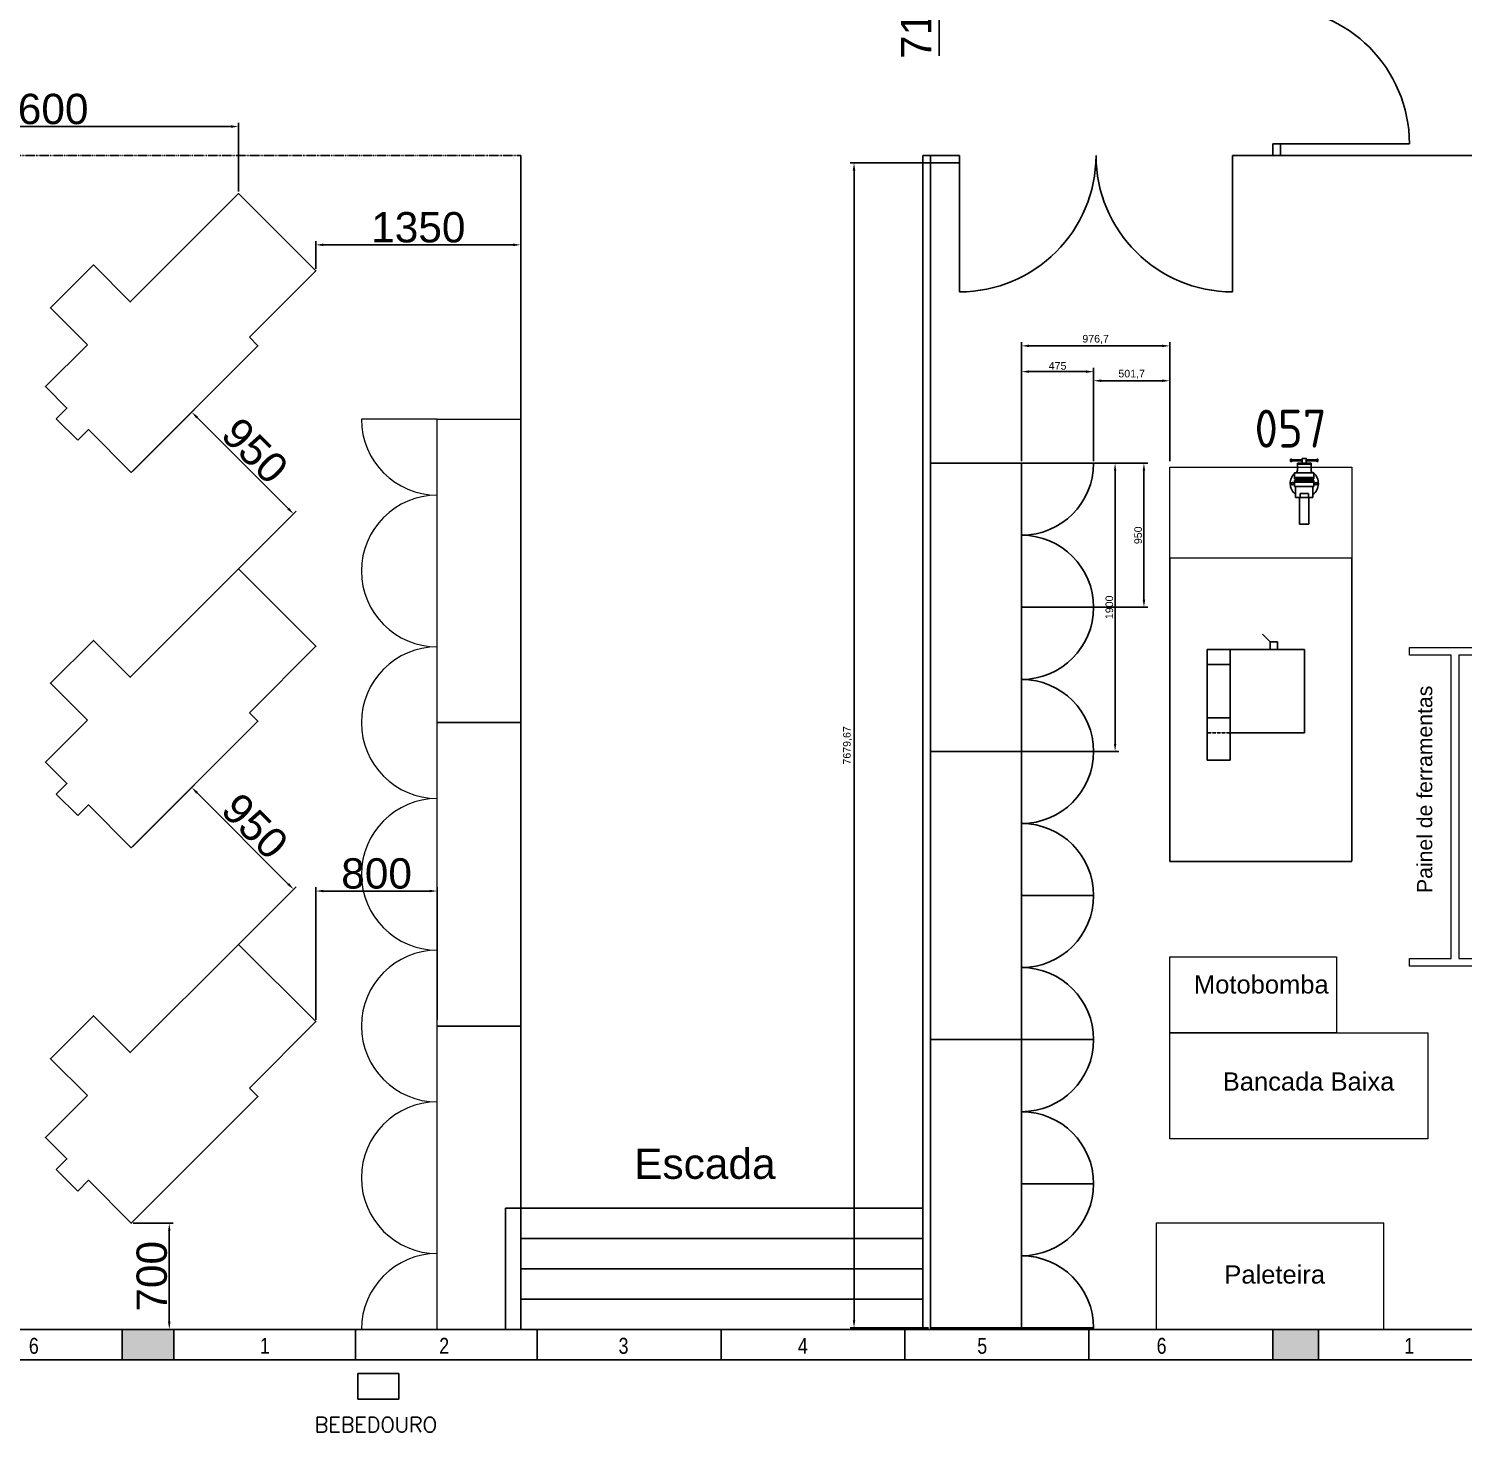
# Model space of a CAD drawing. Header units: millimetres. Extents: x 18768 to 1484868, y -11027 to 520152.
# Drawn here: x 86557 to 96011, y 494199 to 503453 of the extents above; entities that cross this region are included whole.
import ezdxf
from ezdxf.enums import TextEntityAlignment as Align

# ---------------------------------------------------------------- set-up
doc = ezdxf.new("R2010")
doc.units = ezdxf.units.MM
for name, pattern in [('DASHED', [0.75, 0.55, -0.2]), ('DIVIDE', [2.15, 1.5, -0.2, 0.05, -0.15, 0.05, -0.2]), ('HIDDEN2', [4.7625, 3.175, -1.5875])]:
    doc.linetypes.add(name, pattern=pattern)
for name, color, linetype in [('4-MOBILIA', 4, 'Continuous'), ('8-TEXTO', 4, 'Continuous'), ('8-TEXTO-DETALHES', 6, 'Continuous'), ('A Construir', 1, 'Continuous'), ('L025-IMAGIN', 1, 'DIVIDE'), ('L025-TEXTO', 7, 'Continuous'), ('L025-TRACEJ', 140, 'DASHED'), ('L035-ARRANJO-EXISTENTE', 180, 'Continuous'), ('L035-ARRANJO-REMANEJADO', 200, 'Continuous'), ('L035-TEXTO', 40, 'Continuous'), ('PAREDES', 7, 'Continuous')]:
    doc.layers.add(name, color=color, linetype=linetype)
doc.styles.add('ISO-CP--25', font='isocp.shx', dxfattribs={"height": 250})
doc.styles.add('ROMANS', font='romans', dxfattribs={"width": 0.8, "height": 300})
doc.styles.get("Standard").update_dxf_attribs({"font": 'arial.ttf'})
doc.dimstyles.new('Anotativo', dxfattribs={"dimscale": 0, "dimtxt": 2.5, "dimasz": 2.5, "dimexe": 1.25, "dimexo": 0.625, "dimtad": 1, "dimtxsty": 'Standard', "dimcen": 2.5, "dimadec": 0, "dimazin": 0, "dimtfac": 1, "dimtmove": 0, "dimatfit": 3, "dimfxl": 1, "dimarcsym": 0})

# ---------------------------------------------------------------- blocks, each defined once
blk = doc.blocks.new('BL_SENAI_id9310100290')
at = {"layer": 'L035-ARRANJO-EXISTENTE', "color": 0}
for p, q in [((-515.2, 200.2), (-515.2, 138.9)), ((-515.2, 200.2), (-340.2, 200.2)), ((-340.2, 112.3), (-340.2, 226.9)), ((-340.2, 226.9), (-271.9, 226.9)), ((-228.5, 233.1), (-238.2, 233.1)), ((-238.2, 219.4), (-238.2, 106.1)), ((-228.5, 106.1), (-228.5, 233.1)), ((-217.2, 106.1), (-217.2, 233.1)), ((-217.2, 233.1), (-207.4, 233.1)), ((-207.4, 219.4), (-207.4, 106.1)), ((-178.1, 144.2), (-178.1, 194.9)), ((-113.8, 214.1), (-159.2, 214.1)), ((-121.2, 214.1), (-121.2, 125)), ((-113.8, 214.1), (-113.8, 125)), ((-340.2, 138.9), (-515.2, 138.9)), ((-271.9, 112.3), (-340.2, 112.3)), ((-238.2, 106.1), (-228.5, 106.1)), ((-207.4, 106.1), (-217.2, 106.1)), ((-113.8, 125), (-159.2, 125))]:
    blk.add_line(p, q, dxfattribs=at)
for points in [[(-340.2, 142.5), (-340.2, 196.6), (-314, 196.6), (-314, 142.5)], [(-267.5, 233.1), (-238.2, 233.1), (-238.2, 106.1), (-267.5, 106.1)], [(-178.1, 233.1), (-207.4, 233.1), (-207.4, 106.1), (-178.1, 106.1)], [(-103.8, 259.2), (-103.8, 252.4), (-88.1, 252.4), (-88.1, 259.2)], [(-113.8, 156.2), (-113.8, 182.6), (-82.7, 182.6), (-82.7, 156.2)], [(-103.8, 79.5), (-103.8, 86.4), (-88.1, 86.4), (-88.1, 79.5)]]:
    blk.add_lwpolyline(points, close=True, dxfattribs=at)
for points in [[(-99.4, 182.6), (-99.4, 252.4), (-92.5, 252.4), (-92.5, 182.6)], [(-92.5, 156.2), (-92.5, 86.4), (-99.4, 86.4), (-99.4, 156.2)]]:
    blk.add_lwpolyline(points, dxfattribs=at)
for centre in [(-249.6, 247.5), (-249.6, 91.6)]:
    blk.add_circle(centre, 7.45, dxfattribs=at)
for centre, radius, start, end in [((-247.4, 169.6), 92.8, 41.73855, 141.87067), ((-271.9, 231.2), 4.33, 270, 0), ((-159.2, 233.1), 19, 180, 270), ((-247.4, 169.6), 92.8, 218.12933, 318.26145), ((-271.9, 107.9), 4.33, 0, 90), ((-159.2, 106.1), 19, 90, 180)]:
    blk.add_arc(centre, radius, start, end, dxfattribs=at)
at = {"layer": 'L025-TEXTO', "style": 'ISO-CP--25'}
blk.add_attdef('rmp_mt_codmaterial', (15, 15), '', height=40, dxfattribs=at)
at = {"layer": 'L025-TEXTO', "style": 'ISO-CP--25', "flags": 1}
for tag in ['rmp_mt_nomeunid', 'rmp_mt_potencia', 'rmp_mt_cod']:
    blk.add_attdef(tag, (15, 15), '', height=40, dxfattribs=at)
blk = doc.blocks.new('*D553')
at = {"layer": 'DEFPOINTS', "color": 0, "linetype": 'ByBlock', "lineweight": 15, "transparency": 16777216}
for p in [(94076.3, 501131.8), (93574.6, 500588.1), (94076.3, 500588.1)]:
    blk.add_point(p, dxfattribs=at)
at = {"layer": 'PAREDES', "color": 0, "linetype": 'ByBlock', "lineweight": -2, "transparency": 16777216}
for p, q in [((93574.6, 500600.6), (93574.6, 501156.8)), ((94076.3, 500600.6), (94076.3, 501156.8)), ((93624.6, 501131.8), (94026.3, 501131.8))]:
    blk.add_line(p, q, dxfattribs=at)
at = {"layer": 'PAREDES', "color": 0, "linetype": 'ByBlock', "lineweight": 15, "transparency": 16777216}
for points in [[(93624.6, 501140.1), (93624.6, 501123.4), (93574.6, 501131.8)], [(94026.3, 501140.1), (94026.3, 501123.4), (94076.3, 501131.8)]]:
    blk.add_solid(points, dxfattribs=at)
at = {"layer": 'PAREDES', "color": 0, "linetype": 'ByBlock', "lineweight": 15, "transparency": 16777216, "insert": (93825.5, 501174.3), "char_height": 50, "attachment_point": 5}
blk.add_mtext('501,7', dxfattribs=at)
blk = doc.blocks.new('*D554')
at = {"layer": 'DEFPOINTS', "color": 0, "linetype": 'ByBlock', "lineweight": 15, "transparency": 16777216}
for p in [(94076.3, 501361.8), (93099.6, 500588.1), (94076.3, 500588.1)]:
    blk.add_point(p, dxfattribs=at)
at = {"layer": 'PAREDES', "color": 0, "linetype": 'ByBlock', "lineweight": -2, "transparency": 16777216}
for p, q in [((93099.6, 500600.6), (93099.6, 501386.8)), ((93149.6, 501361.8), (94026.3, 501361.8)), ((94076.3, 500600.6), (94076.3, 501386.8))]:
    blk.add_line(p, q, dxfattribs=at)
at = {"layer": 'PAREDES', "color": 0, "linetype": 'ByBlock', "lineweight": 15, "transparency": 16777216}
for points in [[(93149.6, 501370.1), (93149.6, 501353.4), (93099.6, 501361.8)], [(94026.3, 501370.1), (94026.3, 501353.4), (94076.3, 501361.8)]]:
    blk.add_solid(points, dxfattribs=at)
at = {"layer": 'PAREDES', "color": 0, "linetype": 'ByBlock', "lineweight": 15, "transparency": 16777216, "insert": (93588, 501404.3), "char_height": 50, "attachment_point": 5}
blk.add_mtext('976,7', dxfattribs=at)
blk = doc.blocks.new('*D555')
at = {"layer": 'DEFPOINTS', "color": 0, "linetype": 'ByBlock', "lineweight": 15, "transparency": 16777216}
for p in [(93099.6, 501191.8), (93099.6, 500588.1), (93574.6, 500588.1)]:
    blk.add_point(p, dxfattribs=at)
at = {"layer": 'PAREDES', "color": 0, "linetype": 'ByBlock', "lineweight": -2, "transparency": 16777216}
for p, q in [((93099.6, 500600.6), (93099.6, 501216.8)), ((93524.6, 501191.8), (93149.6, 501191.8)), ((93574.6, 500600.6), (93574.6, 501216.8))]:
    blk.add_line(p, q, dxfattribs=at)
at = {"layer": 'PAREDES', "color": 0, "linetype": 'ByBlock', "lineweight": 15, "transparency": 16777216}
for points in [[(93149.6, 501200.1), (93149.6, 501183.4), (93099.6, 501191.8)], [(93524.6, 501200.1), (93524.6, 501183.4), (93574.6, 501191.8)]]:
    blk.add_solid(points, dxfattribs=at)
at = {"layer": 'PAREDES', "color": 0, "linetype": 'ByBlock', "lineweight": 15, "transparency": 16777216, "insert": (93337.1, 501229.7), "char_height": 50, "attachment_point": 5}
blk.add_mtext('475', dxfattribs=at)
blk = doc.blocks.new('*D556')
at = {"layer": 'DEFPOINTS', "color": 0, "linetype": 'ByBlock', "lineweight": 15, "transparency": 16777216}
for p in [(93099.6, 500588.1), (93099.6, 498688.1), (93716.3, 498688.1)]:
    blk.add_point(p, dxfattribs=at)
at = {"layer": 'PAREDES', "color": 0, "linetype": 'ByBlock', "lineweight": -2, "transparency": 16777216}
for p, q in [((93112.1, 500588.1), (93741.3, 500588.1)), ((93716.3, 500538.1), (93716.3, 498738.1)), ((93112.1, 498688.1), (93741.3, 498688.1))]:
    blk.add_line(p, q, dxfattribs=at)
at = {"layer": 'PAREDES', "color": 0, "linetype": 'ByBlock', "lineweight": 15, "transparency": 16777216}
for points in [[(93708, 500538.1), (93724.7, 500538.1), (93716.3, 500588.1)], [(93708, 498738.1), (93724.7, 498738.1), (93716.3, 498688.1)]]:
    blk.add_solid(points, dxfattribs=at)
at = {"layer": 'PAREDES', "color": 0, "linetype": 'ByBlock', "lineweight": 15, "transparency": 16777216, "insert": (93678.3, 499638.1), "char_height": 50, "attachment_point": 5, "rotation": 90}
blk.add_mtext('1900', dxfattribs=at)
blk = doc.blocks.new('*D557')
at = {"layer": 'DEFPOINTS', "color": 0, "linetype": 'ByBlock', "lineweight": 15, "transparency": 16777216}
for p in [(93099.6, 500588.1), (93906.3, 500588.1), (93099.6, 499638.1)]:
    blk.add_point(p, dxfattribs=at)
at = {"layer": 'PAREDES', "color": 0, "linetype": 'ByBlock', "lineweight": -2, "transparency": 16777216}
for p, q in [((93112.1, 500588.1), (93931.3, 500588.1)), ((93906.3, 499688.1), (93906.3, 500538.1)), ((93112.1, 499638.1), (93931.3, 499638.1))]:
    blk.add_line(p, q, dxfattribs=at)
at = {"layer": 'PAREDES', "color": 0, "linetype": 'ByBlock', "lineweight": 15, "transparency": 16777216}
for points in [[(93898, 500538.1), (93914.7, 500538.1), (93906.3, 500588.1)], [(93898, 499688.1), (93914.7, 499688.1), (93906.3, 499638.1)]]:
    blk.add_solid(points, dxfattribs=at)
at = {"layer": 'PAREDES', "color": 0, "linetype": 'ByBlock', "lineweight": 15, "transparency": 16777216, "insert": (93868.3, 500113.1), "char_height": 50, "attachment_point": 5, "rotation": 90}
blk.add_mtext('950', dxfattribs=at)
blk = doc.blocks.new('*D567')
at = {"layer": 'DEFPOINTS', "color": 0, "linetype": 'ByBlock', "lineweight": 15, "transparency": 16777216}
for p in [(87233.4, 495577.8), (87226.2, 494877.8), (87483.5, 494877.8)]:
    blk.add_point(p, dxfattribs=at)
at = {"layer": 'PAREDES', "color": 0, "linetype": 'ByBlock', "lineweight": -2, "transparency": 16777216}
for p, q in [((87245.9, 495577.8), (87508.5, 495577.8)), ((87483.5, 495527.8), (87483.5, 494927.8)), ((87238.7, 494877.8), (87508.5, 494877.8))]:
    blk.add_line(p, q, dxfattribs=at)
at = {"layer": 'PAREDES', "color": 0, "linetype": 'ByBlock', "lineweight": 15, "transparency": 16777216}
for points in [[(87475.2, 495527.8), (87491.8, 495527.8), (87483.5, 495577.8)], [(87475.2, 494927.8), (87491.8, 494927.8), (87483.5, 494877.8)]]:
    blk.add_solid(points, dxfattribs=at)
at = {"layer": 'PAREDES', "color": 0, "linetype": 'ByBlock', "lineweight": 15, "transparency": 16777216, "insert": (87368.9, 495227.8), "char_height": 200, "attachment_point": 5, "rotation": 90}
blk.add_mtext('700', dxfattribs=at)
blk = doc.blocks.new('*D568')
at = {"layer": 'DEFPOINTS', "color": 0, "linetype": 'ByBlock', "lineweight": 15, "transparency": 16777216}
for p in [(89249.6, 497767.8), (88449.6, 496907.1), (89249.6, 496907.1)]:
    blk.add_point(p, dxfattribs=at)
at = {"layer": 'PAREDES', "color": 0, "linetype": 'ByBlock', "lineweight": -2, "transparency": 16777216}
for p, q in [((88449.6, 496919.6), (88449.6, 497792.8)), ((88499.6, 497767.8), (89199.6, 497767.8)), ((89249.6, 496919.6), (89249.6, 497792.8))]:
    blk.add_line(p, q, dxfattribs=at)
at = {"layer": 'PAREDES', "color": 0, "linetype": 'ByBlock', "lineweight": 15, "transparency": 16777216}
for points in [[(88499.6, 497776.1), (88499.6, 497759.4), (88449.6, 497767.8)], [(89199.6, 497776.1), (89199.6, 497759.4), (89249.6, 497767.8)]]:
    blk.add_solid(points, dxfattribs=at)
at = {"layer": 'PAREDES', "color": 0, "linetype": 'ByBlock', "lineweight": 15, "transparency": 16777216, "insert": (88849.6, 497882.4), "char_height": 200, "attachment_point": 5}
blk.add_mtext('800', dxfattribs=at)
blk = doc.blocks.new('*D569')
at = {"layer": 'DEFPOINTS', "color": 0, "linetype": 'ByBlock', "lineweight": 15, "transparency": 16777216}
for p in [(87233.4, 498052.6), (88302.9, 497778.6), (87905.1, 497380.9)]:
    blk.add_point(p, dxfattribs=at)
at = {"layer": 'PAREDES', "color": 0, "linetype": 'ByBlock', "lineweight": -2, "transparency": 16777216}
for p, q in [((87242.2, 498061.5), (87648.8, 498468)), ((87666.5, 498415), (88267.5, 497814)), ((87914, 497389.7), (88320.5, 497796.3))]:
    blk.add_line(p, q, dxfattribs=at)
at = {"layer": 'PAREDES', "color": 0, "linetype": 'ByBlock', "lineweight": 15, "transparency": 16777216}
for points in [[(87672.4, 498420.9), (87660.6, 498409.1), (87631.1, 498450.4)], [(88273.4, 497819.8), (88261.6, 497808.1), (88302.9, 497778.6)]]:
    blk.add_solid(points, dxfattribs=at)
at = {"layer": 'PAREDES', "color": 0, "linetype": 'ByBlock', "lineweight": 15, "transparency": 16777216, "insert": (88048, 498195.5), "char_height": 200, "attachment_point": 5, "rotation": 315}
blk.add_mtext('950', dxfattribs=at)
blk = doc.blocks.new('*D570')
at = {"layer": 'DEFPOINTS', "color": 0, "linetype": 'ByBlock', "lineweight": 15, "transparency": 16777216}
for p in [(87233.4, 500527.5), (88302.9, 500253.5), (87905.1, 499855.8)]:
    blk.add_point(p, dxfattribs=at)
at = {"layer": 'PAREDES', "color": 0, "linetype": 'ByBlock', "lineweight": -2, "transparency": 16777216}
for p, q in [((87242.2, 500536.4), (87648.8, 500942.9)), ((87666.5, 500889.9), (88267.5, 500288.8)), ((87914, 499864.6), (88320.5, 500271.2))]:
    blk.add_line(p, q, dxfattribs=at)
at = {"layer": 'PAREDES', "color": 0, "linetype": 'ByBlock', "lineweight": 15, "transparency": 16777216}
for points in [[(87672.4, 500895.8), (87660.6, 500884), (87631.1, 500925.2)], [(88273.4, 500294.7), (88261.6, 500282.9), (88302.9, 500253.5)]]:
    blk.add_solid(points, dxfattribs=at)
at = {"layer": 'PAREDES', "color": 0, "linetype": 'ByBlock', "lineweight": 15, "transparency": 16777216, "insert": (88048, 500670.4), "char_height": 200, "attachment_point": 5, "rotation": 315}
blk.add_mtext('950', dxfattribs=at)
blk = doc.blocks.new('*D571')
at = {"layer": 'DEFPOINTS', "color": 0, "linetype": 'ByBlock', "lineweight": 15, "transparency": 16777216}
for p in [(89799.6, 502027.8), (88449.6, 501856.9), (89799.6, 501856.9)]:
    blk.add_point(p, dxfattribs=at)
at = {"layer": 'PAREDES', "color": 0, "linetype": 'ByBlock', "lineweight": -2, "transparency": 16777216}
for p, q in [((88449.6, 501869.4), (88449.6, 502052.8)), ((88499.6, 502027.8), (89749.6, 502027.8)), ((89799.6, 501869.4), (89799.6, 502052.8))]:
    blk.add_line(p, q, dxfattribs=at)
at = {"layer": 'PAREDES', "color": 0, "linetype": 'ByBlock', "lineweight": 15, "transparency": 16777216}
for points in [[(88499.6, 502036.1), (88499.6, 502019.4), (88449.6, 502027.8)], [(89749.6, 502036.1), (89749.6, 502019.4), (89799.6, 502027.8)]]:
    blk.add_solid(points, dxfattribs=at)
at = {"layer": 'PAREDES', "color": 0, "linetype": 'ByBlock', "lineweight": 15, "transparency": 16777216, "insert": (89124.6, 502142.4), "char_height": 200, "attachment_point": 5}
blk.add_mtext('1350', dxfattribs=at)
blk = doc.blocks.new('*D572')
at = {"layer": 'DEFPOINTS', "color": 0, "linetype": 'ByBlock', "lineweight": 15, "transparency": 16777216}
for p in [(85340.5, 502807.8), (85340.5, 502366), (87940.5, 502366)]:
    blk.add_point(p, dxfattribs=at)
at = {"layer": 'PAREDES', "color": 0, "linetype": 'ByBlock', "lineweight": -2, "transparency": 16777216}
for p, q in [((85340.5, 502378.5), (85340.5, 502832.8)), ((87890.5, 502807.8), (85390.5, 502807.8)), ((87940.5, 502378.5), (87940.5, 502832.8))]:
    blk.add_line(p, q, dxfattribs=at)
at = {"layer": 'PAREDES', "color": 0, "linetype": 'ByBlock', "lineweight": 15, "transparency": 16777216}
for points in [[(85390.5, 502816.1), (85390.5, 502799.4), (85340.5, 502807.8)], [(87890.5, 502816.1), (87890.5, 502799.4), (87940.5, 502807.8)]]:
    blk.add_solid(points, dxfattribs=at)
at = {"layer": 'PAREDES', "color": 0, "linetype": 'ByBlock', "lineweight": 15, "transparency": 16777216, "insert": (86640.5, 502922.4), "char_height": 200, "attachment_point": 5}
blk.add_mtext('2600', dxfattribs=at)
blk = doc.blocks.new('*D589')
at = {"layer": 'DEFPOINTS', "color": 0, "linetype": 'ByBlock', "lineweight": 15, "transparency": 16777216}
for p in [(85467.8, 496412.1), (84633.4, 495577.8), (85800.2, 495378), (55129.6, 494877.8), (89779.6, 494877.8)]:
    blk.add_point(p, dxfattribs=at)
at = {"layer": 'PAREDES', "color": 0, "linetype": 'ByBlock', "lineweight": -2, "transparency": 16777216}
blk.add_arc((83933.4, 494877.8), 1932.7, 1.48232, 43.51768, dxfattribs=at)
at = {"layer": 'PAREDES', "color": 0, "linetype": 'ByBlock', "lineweight": 15, "transparency": 16777216}
for points in [[(85328.9, 496202.7), (85340.9, 496214.4), (85300, 496244.4)], [(85873.8, 494927.9), (85857.1, 494927.6), (85866.1, 494877.8)]]:
    blk.add_solid(points, dxfattribs=at)
at = {"layer": 'PAREDES', "color": 0, "linetype": 'ByBlock', "lineweight": 15, "transparency": 16777216, "insert": (85824.5, 495661.1), "char_height": 200, "attachment_point": 5, "rotation": 292.5}
blk.add_mtext('45°', dxfattribs=at)
blk = doc.blocks.new('*D610')
at = {"layer": 'DEFPOINTS', "color": 0, "linetype": 'ByBlock', "lineweight": 15, "transparency": 16777216}
for p in [(59461.5, 496412.1), (59172.1, 495930.7), (60295.8, 495577.8), (55129.6, 494877.8), (89779.6, 494877.8)]:
    blk.add_point(p, dxfattribs=at)
at = {"layer": 'PAREDES', "color": 0, "linetype": 'ByBlock', "lineweight": -2, "transparency": 16777216}
blk.add_arc((60995.8, 494877.8), 2105.9, 136.36039, 178.63961, dxfattribs=at)
at = {"layer": 'PAREDES', "color": 0, "linetype": 'ByBlock', "lineweight": 15, "transparency": 16777216}
for points in [[(59465.8, 496336.9), (59477.8, 496325.3), (59506.7, 496366.9)], [(58898.9, 494927.7), (58882.2, 494927.9), (58889.9, 494877.8)]]:
    blk.add_solid(points, dxfattribs=at)
at = {"layer": 'PAREDES', "color": 0, "linetype": 'ByBlock', "lineweight": 15, "transparency": 16777216, "insert": (58944.7, 495727.4), "char_height": 200, "attachment_point": 5, "rotation": 67.5}
blk.add_mtext('45°', dxfattribs=at)
blk = doc.blocks.new('*D645')
at = {"layer": 'DEFPOINTS', "color": 0, "linetype": 'ByBlock', "lineweight": 15, "transparency": 16777216}
for p in [(92555.9, 504857.8), (92555.6, 504138), (92555.9, 504138)]:
    blk.add_point(p, dxfattribs=at)
at = {"layer": 'PAREDES', "color": 0, "linetype": 'ByBlock', "lineweight": -2, "transparency": 16777216}
for p, q in [((92543.4, 504857.8), (92530.9, 504857.8)), ((92555.9, 504807.8), (92555.9, 504188)), ((92555.9, 504138), (92555.9, 503273)), ((92568.1, 504138), (92580.9, 504138))]:
    blk.add_line(p, q, dxfattribs=at)
at = {"layer": 'PAREDES', "color": 0, "linetype": 'ByBlock', "lineweight": 15, "transparency": 16777216}
for points in [[(92547.6, 504807.8), (92564.3, 504807.8), (92555.9, 504857.8)], [(92547.6, 504188), (92564.3, 504188), (92555.9, 504138)]]:
    blk.add_solid(points, dxfattribs=at)
at = {"layer": 'PAREDES', "color": 0, "linetype": 'ByBlock', "lineweight": 15, "transparency": 16777216, "insert": (92423.2, 503680.5), "char_height": 200, "attachment_point": 5, "rotation": 90}
blk.add_mtext('719,71', dxfattribs=at)
blk = doc.blocks.new('*D721')
at = {"layer": 'A Construir', "color": 0, "linetype": 'ByBlock', "lineweight": -2, "transparency": 16777216}
for p, q in [((92487.1, 502567.8), (91970.9, 502567.8)), ((91995.9, 502517.8), (91995.9, 494938.1)), ((92487.1, 494888.1), (91970.9, 494888.1))]:
    blk.add_line(p, q, dxfattribs=at)
at = {"layer": 'A Construir', "color": 0, "linetype": 'ByBlock', "lineweight": 15, "transparency": 16777216}
for points in [[(91987.5, 502517.8), (92004.2, 502517.8), (91995.9, 502567.8)], [(91987.5, 494938.1), (92004.2, 494938.1), (91995.9, 494888.1)]]:
    blk.add_solid(points, dxfattribs=at)
at = {"layer": 'DEFPOINTS', "color": 0, "linetype": 'ByBlock', "lineweight": 15, "transparency": 16777216}
for p in [(92499.6, 502567.8), (91995.9, 494888.1), (92499.6, 494888.1)]:
    blk.add_point(p, dxfattribs=at)
at = {"layer": 'A Construir', "color": 0, "linetype": 'ByBlock', "lineweight": 15, "transparency": 16777216, "insert": (91953.3, 498727.9), "char_height": 50, "attachment_point": 5, "rotation": 90}
blk.add_mtext('7679,67', dxfattribs=at)

msp = doc.modelspace()

# ---------------------------------------------------------------- hatches: boundary and pattern name
h = msp.add_hatch(color=1)
h.dxf.hatch_style = 1
h.paths.add_polyline_path([(87173.615, 494877.757), (87173.615, 494677.757), (87513.615, 494677.757), (87513.615, 494877.757)])
h.paths.add_polyline_path([(80081.615, 494877.757), (79781.615, 494877.757), (79781.615, 494677.757), (80081.615, 494677.757)])
h.paths.add_polyline_path([(72689.615, 494677.757), (72689.615, 494877.757), (72384.615, 494877.757), (72384.615, 494677.757)])
h.paths.add_polyline_path([(65292.615, 494877.757), (64992.615, 494877.757), (64992.615, 494677.757), (65292.615, 494677.757)])
h.paths.add_polyline_path([(57900.615, 494877.757), (57600.615, 494877.757), (57600.615, 494677.757), (57900.615, 494677.757)])
h = msp.add_hatch(color=1)
h.dxf.hatch_style = 1
h.paths.add_polyline_path([(87173.615, 494877.757), (87173.615, 494677.757), (87513.615, 494677.757), (87513.615, 494877.757)])
h.paths.add_polyline_path([(80081.615, 494877.757), (79781.615, 494877.757), (79781.615, 494677.757), (80081.615, 494677.757)])
h.paths.add_polyline_path([(72689.615, 494677.757), (72689.615, 494877.757), (72384.615, 494877.757), (72384.615, 494677.757)])
h.paths.add_polyline_path([(65292.615, 494877.757), (64992.615, 494877.757), (64992.615, 494677.757), (65292.615, 494677.757)])
h.paths.add_polyline_path([(57900.615, 494877.757), (57600.615, 494877.757), (57600.615, 494677.757), (57900.615, 494677.757)])
h = msp.add_hatch(color=1)
h.dxf.hatch_style = 1
h.paths.add_polyline_path([(87173.615, 494877.757), (87173.615, 494677.757), (87513.615, 494677.757), (87513.615, 494877.757)])
h.paths.add_polyline_path([(80081.615, 494877.757), (79781.615, 494877.757), (79781.615, 494677.757), (80081.615, 494677.757)])
h.paths.add_polyline_path([(72689.615, 494677.757), (72689.615, 494877.757), (72384.615, 494877.757), (72384.615, 494677.757)])
h.paths.add_polyline_path([(65292.615, 494877.757), (64992.615, 494877.757), (64992.615, 494677.757), (65292.615, 494677.757)])
h.paths.add_polyline_path([(57900.615, 494877.757), (57600.615, 494877.757), (57600.615, 494677.757), (57900.615, 494677.757)])
h = msp.add_hatch(color=1)
h.dxf.hatch_style = 1
h.paths.add_polyline_path([(102627.615, 494877.757), (102327.615, 494877.757), (102327.615, 494677.757), (102627.615, 494677.757)])
h.paths.add_polyline_path([(95055.615, 494877.757), (94755.615, 494877.757), (94755.615, 494677.757), (95055.615, 494677.757)])

# ---------------------------------------------------------------- linework, layer by layer
for p, q in [((94755.615, 502693.527), (94755.615, 502617.757)), ((94755.615, 502693.527), (95655.615, 502693.527)), ((94805.615, 502693.527), (94805.615, 502617.757)), ((92449.615, 495677.757), (92449.615, 502617.757)), ((92449.615, 502617.757), (92690.525, 502617.757)), ((92499.615, 494877.757), (92499.615, 502617.757)), ((92690.525, 502617.757), (92690.525, 501717.757)), ((94490.525, 502617.757), (109899.615, 502617.757)), ((94490.525, 502617.757), (94490.525, 501717.757)), ((92449.615, 502567.757), (92690.525, 502567.757)), ((93589.135, 502567.757), (93591.914, 502567.757)), ((93589.135, 502567.757), (93591.914, 502567.757)), ((86738.419, 500881.071), (86879.841, 500739.649)), ((86738.419, 498406.192), (86879.841, 498264.771)), ((86738.414, 495931.308), (86879.836, 495789.887))]:
    msp.add_line(p, q)
at = {"linetype": 'HIDDEN2'}
for p, q in [((94076.318, 497963.158), (94076.318, 499963.158)), ((95276.318, 499963.158), (95276.318, 497963.158)), ((95276.318, 497963.158), (94076.318, 497963.158))]:
    msp.add_line(p, q, dxfattribs=at)
at = {"color": 2}
for p, q in [((93099.615, 499638.089), (93574.615, 499638.089)), ((93099.615, 497738.089), (93574.615, 497738.089)), ((93099.615, 495838.089), (93574.615, 495838.089))]:
    msp.add_line(p, q, dxfattribs=at)
at = {"linetype": 'ByBlock', "lineweight": 15}
for p, q in [((94076.318, 496833.158), (94076.318, 497333.158)), ((94076.318, 497333.158), (95176.318, 497333.158)), ((95176.318, 497333.158), (95176.318, 496833.158)), ((94076.318, 496133.158), (94076.318, 496833.158)), ((94076.318, 496833.158), (95776.318, 496833.158)), ((95176.318, 496833.158), (94076.318, 496833.158)), ((95776.318, 496833.158), (95776.318, 496133.158)), ((95776.318, 496133.158), (94076.318, 496133.158))]:
    msp.add_line(p, q, dxfattribs=at)
at = {"color": 1}
for p, q in [((87173.615, 494877.757), (87173.615, 494677.757)), ((87173.615, 494877.757), (87173.615, 494677.757)), ((87173.615, 494877.757), (87173.615, 494677.757)), ((87513.615, 494677.757), (87513.615, 494877.757)), ((87513.615, 494677.757), (87513.615, 494877.757)), ((87513.615, 494677.757), (87513.615, 494877.757)), ((88710.615, 494677.757), (88710.615, 494877.757)), ((88710.615, 494677.757), (88710.615, 494877.757)), ((88710.615, 494677.757), (88710.615, 494877.757)), ((89907.615, 494677.757), (89907.615, 494877.757)), ((89907.615, 494677.757), (89907.615, 494877.757)), ((89907.615, 494677.757), (89907.615, 494877.757)), ((91119.615, 494677.757), (91119.615, 494877.757)), ((92331.615, 494677.757), (92331.615, 494877.757)), ((93543.615, 494677.757), (93543.615, 494877.757)), ((94755.615, 494677.757), (94755.615, 494877.757)), ((95055.615, 494677.757), (95055.615, 494877.757))]:
    msp.add_line(p, q, dxfattribs=at)
for points in [[(88011.212, 501418.472), (88449.618, 501856.878), (87940.501, 502365.995), (87226.54, 501652.034), (86983.397, 501895.177), (86700.554, 501612.335), (86943.697, 501369.191)], [(86943.697, 501369.191), (86667.709, 501093.203), (86809.13, 500951.781), (86738.419, 500881.071)], [(88011.212, 501418.472), (88067.78, 501361.903), (87233.394, 500527.517), (86950.552, 500810.36), (86879.841, 500739.649)], [(88011.212, 498943.593), (88449.618, 499381.999), (87940.501, 499891.116), (87226.54, 499177.155), (86983.397, 499420.299), (86700.554, 499137.456), (86943.697, 498894.313)], [(86943.697, 498894.313), (86667.709, 498618.324), (86809.13, 498476.903), (86738.419, 498406.192)], [(88011.212, 498943.593), (88067.78, 498887.025), (87233.394, 498052.639), (86950.552, 498335.481), (86879.841, 498264.771)], [(88011.207, 496468.71), (88449.613, 496907.116), (87940.496, 497416.233), (87226.535, 496702.272), (86983.392, 496945.415), (86700.549, 496662.572), (86943.692, 496419.429)], [(88011.207, 496468.71), (88067.775, 496412.141), (87233.389, 495577.755), (86950.546, 495860.598), (86879.836, 495789.887)], [(86943.692, 496419.429), (86667.704, 496143.44), (86809.125, 496002.019), (86738.414, 495931.308)]]:
    msp.add_lwpolyline(points)
for points in [[(92499.615, 500588.089), (92499.615, 498688.089), (93099.615, 498688.089), (93099.615, 500588.089)], [(92499.615, 498688.089), (92499.615, 496788.089), (93099.615, 496788.089), (93099.615, 498688.089)], [(92499.615, 496788.089), (92499.615, 494888.089), (93099.615, 494888.089), (93099.615, 496788.089)], [(94755.615, 494877.757), (95055.615, 494877.757), (95055.615, 494677.757), (94755.615, 494677.757)]]:
    msp.add_lwpolyline(points, close=True)
at = {"color": 2}
for points in [[(93099.615, 500588.089), (93574.615, 500588.089, -0.41421356), (93099.615, 500113.089, -0.41421356), (93574.615, 499638.089, -0.41421356), (93099.615, 499163.089, -0.41421356), (93574.615, 498688.089), (93099.615, 498688.089)], [(93099.615, 498688.089), (93574.615, 498688.089, -0.41421356), (93099.615, 498213.089, -0.41421356), (93574.615, 497738.089, -0.41421356), (93099.615, 497263.089, -0.41421356), (93574.615, 496788.089), (93099.615, 496788.089)], [(93099.615, 496788.089), (93574.615, 496788.089, -0.41421356), (93099.615, 496313.089, -0.41421356), (93574.615, 495838.089, -0.41421356), (93099.615, 495363.089, -0.41421356), (93574.615, 494888.089), (93099.615, 494888.089)]]:
    msp.add_lwpolyline(points, format="xyb", dxfattribs=at)
at = {"linetype": 'ByBlock', "lineweight": 15}
for points in [[(94198.318, 499963.158), (94076.318, 499963.158), (94076.318, 500563.158), (95276.318, 500563.158), (95276.318, 499963.158), (94198.318, 499963.158)], [(95656.318, 499323.158), (95656.318, 499373.158), (96256.318, 499373.158), (96256.318, 499323.158), (95981.318, 499323.158), (95981.318, 497323.158), (96256.318, 497323.158), (96256.318, 497273.158), (95656.318, 497273.158), (95656.318, 497323.158), (95931.318, 497323.158), (95931.318, 499323.158), (95656.318, 499323.158)], [(93986.318, 495577.757), (93986.318, 494877.757), (95486.318, 494877.757), (95486.318, 495577.757), (93986.318, 495577.757)]]:
    msp.add_lwpolyline(points, dxfattribs=at)
for centre, start, end in [((94755.615, 502693.527), 0, 90), ((92690.525, 502617.757), 270, 0), ((94490.525, 502617.757), 180, 270)]:
    msp.add_arc(centre, 900, start, end)
at = {"layer": 'DEFPOINTS'}
msp.add_line((88726.229, 494586.935), (88996.229, 494586.935), dxfattribs=at)
at = {"layer": 'L025-IMAGIN'}
for p, q in [((89799.615, 502617.757), (55129.615, 502617.757)), ((89799.615, 502617.757), (55129.615, 502617.757)), ((89799.615, 502617.757), (55129.615, 502617.757)), ((89799.615, 495677.757), (89799.615, 502617.757)), ((89799.615, 494877.757), (89799.615, 502617.757)), ((89799.615, 494877.757), (89799.615, 502617.757))]:
    msp.add_line(p, q, dxfattribs=at)
at = {"layer": 'L025-TRACEJ', "color": 0}
msp.add_line((94323.49, 498810.448), (94474.918, 498810.448), dxfattribs=at)
at = {"layer": 'L035-ARRANJO-REMANEJADO', "color": 0}
for p, q in [((94737.602, 499410.448), (94687.602, 499460.448)), ((94964.918, 499360.448), (94323.49, 499360.448)), ((94323.49, 498630.448), (94323.49, 499360.448)), ((94474.918, 498630.448), (94474.918, 499360.448)), ((94787.602, 499410.448), (94737.602, 499410.448)), ((94737.602, 499360.448), (94737.602, 499410.448)), ((94787.602, 499360.448), (94787.602, 499410.448)), ((94964.918, 498810.448), (94964.918, 499360.448)), ((94474.918, 499260.448), (94323.49, 499260.448)), ((94474.918, 498910.448), (94323.49, 498910.448)), ((94964.918, 498810.448), (94474.918, 498810.448)), ((94474.918, 498630.448), (94323.49, 498630.448))]:
    msp.add_line(p, q, dxfattribs=at)
at = {"layer": 'PAREDES', "linetype": 'ByBlock', "lineweight": 15}
for p, q in [((89249.615, 500877.757), (88749.615, 500877.757)), ((89779.615, 494877.757), (55129.615, 494877.757)), ((89779.615, 494877.757), (55129.615, 494877.757))]:
    msp.add_line(p, q, dxfattribs=at)
at = {"layer": 'PAREDES'}
for p, q in [((89699.615, 495677.757), (89699.615, 494877.757)), ((92449.615, 495677.757), (89699.615, 495677.757)), ((89799.615, 495677.757), (89799.615, 494877.757)), ((92449.615, 495677.757), (92449.615, 494877.757)), ((92449.615, 495477.757), (89799.615, 495477.757)), ((92449.615, 495277.757), (89799.615, 495277.757)), ((92449.615, 495077.757), (89799.615, 495077.757)), ((90429.615, 494877.757), (54939.615, 494877.757)), ((90449.615, 494877.757), (54959.615, 494877.757)), ((92429.615, 494877.757), (89779.615, 494877.757)), ((92449.615, 494877.757), (89799.615, 494877.757)), ((109899.615, 494877.757), (92449.615, 494877.757)), ((90429.615, 494677.757), (54939.615, 494677.757)), ((90429.615, 494677.757), (54939.615, 494677.757)), ((90429.615, 494677.757), (54939.615, 494677.757)), ((90449.615, 494677.757), (55129.615, 494677.757)), ((92429.615, 494677.757), (89779.615, 494677.757)), ((92429.615, 494677.757), (89779.615, 494677.757)), ((92429.615, 494677.757), (89779.615, 494677.757)), ((92449.615, 494677.757), (89799.615, 494677.757)), ((92449.615, 494677.757), (89799.615, 494677.757)), ((92449.615, 494677.757), (89799.615, 494677.757)), ((109879.615, 494677.757), (92429.615, 494677.757)), ((109879.615, 494677.757), (92429.615, 494677.757)), ((109879.615, 494677.757), (92429.615, 494677.757)), ((109899.615, 494677.757), (92449.615, 494677.757)), ((109899.615, 494677.757), (92449.615, 494677.757)), ((110099.615, 494677.757), (92449.615, 494677.757)), ((88726.229, 494416.935), (88726.229, 494586.935)), ((88996.229, 494586.935), (88996.229, 494416.935)), ((88996.229, 494416.935), (88726.229, 494416.935))]:
    msp.add_line(p, q, dxfattribs=at)
at = {"layer": 'PAREDES', "linetype": 'ByBlock', "lineweight": 15}
for points in [[(89249.615, 498877.757), (89249.615, 500877.757), (89799.615, 500877.757), (89799.615, 498877.757), (89249.615, 498877.757)], [(89249.615, 496877.757), (89249.615, 498877.757), (89799.615, 498877.757), (89799.615, 496877.757), (89249.615, 496877.757)], [(89249.615, 494877.757), (89249.615, 496877.757), (89799.615, 496877.757), (89799.615, 494877.757), (89249.615, 494877.757)]]:
    msp.add_lwpolyline(points, dxfattribs=at)
for centre, start, end in [((89249.615, 500877.757), 180, 270), ((89249.615, 499877.657), 90, 180), ((89249.615, 499877.657), 180, 270), ((89249.615, 498877.657), 90, 180), ((89249.615, 498877.757), 180, 270), ((89249.615, 497877.657), 90, 180), ((89249.615, 497877.657), 180, 270), ((89249.615, 496877.657), 90, 180), ((89249.615, 496877.757), 180, 270), ((89249.615, 495877.657), 90, 180), ((89249.615, 495877.657), 180, 270), ((89249.615, 494877.657), 90, 180)]:
    msp.add_arc(centre, 500, start, end, dxfattribs=at)

# ---------------------------------------------------------------- block references
at = {"layer": 'L035-ARRANJO-EXISTENTE'}
ref = msp.add_blockref('BL_SENAI_id9310100290', (94793.385, 500702.311), dxfattribs=dict(at, xscale=-1, rotation=270))
ref.add_attrib('rmp_mt_codmaterial', '057', dxfattribs={"layer": 'L025-TEXTO', "height": 250, "style": 'ISO-CP--25'}).set_placement((94872.916, 500691.054), align=Align.CENTER)

# ---------------------------------------------------------------- texts
at = {"linetype": 'ByBlock', "lineweight": 15, "attachment_point": 1}
for s, insert, char_height in [('Motobomba', (94235.849, 497212.44), 120.3504), ('Bancada Baixa', (94425.849, 496572.44), 120.35038), ('Paleteira', (94436.318, 495300.078), 120.3504)]:
    msp.add_mtext(s, dxfattribs=dict(at, insert=insert, char_height=char_height))
at = {"layer": '4-MOBILIA', "insert": (95706.241, 497253.158), "char_height": 100, "width": 2370.115, "attachment_point": 1, "rotation": 90}
msp.add_mtext('\\pxqc;Painel de ferramentas', dxfattribs=at)
at = {"layer": '8-TEXTO'}
msp.add_text('Escada', height=200, dxfattribs=at).set_placement((90547.198, 495870.282))
at = {"layer": '8-TEXTO-DETALHES', "style": 'ROMANS'}
msp.add_text('BEBEDOURO', height=100, dxfattribs=at).set_placement((88441.952, 494199.283))
at = {"layer": 'L035-TEXTO', "width": 0.8}
for s, p in [('6', (86558.142, 494717.041)), ('6', (86558.142, 494717.041)), ('6', (86558.142, 494717.041)), ('1', (88080.142, 494717.041)), ('1', (88080.142, 494717.041)), ('1', (88080.142, 494717.041)), ('2', (89262.142, 494717.041)), ('2', (89262.142, 494717.041)), ('2', (89262.142, 494717.041)), ('3', (90444.142, 494717.041)), ('4', (91626.142, 494717.041)), ('5', (92808.142, 494717.041)), ('6', (93990.142, 494717.041)), ('1', (95622.142, 494717.041))]:
    msp.add_text(s, height=105, dxfattribs=at).set_placement(p)

# ---------------------------------------------------------------- dimensions: what is measured, and where the dimension line sits
at = {"layer": 'A Construir', "linetype": 'ByBlock', "lineweight": 15}
dim = msp.add_linear_dim(base=(91995.851, 494888.089), p1=(92499.615, 502567.757), p2=(92499.615, 494888.089), angle=90, dimstyle='Anotativo', dxfattribs=at)
dim.commit()
dim.dimension.update_dxf_attribs({"geometry": '*D721', "text_midpoint": (91953.303, 498727.923)})
at = {"layer": 'PAREDES', "linetype": 'ByBlock', "lineweight": 15}
for base, p1, p2, angle, picture, middle in [((92555.935, 504138.048), (92555.935, 504857.756), (92555.617, 504138.048), 270, '*D645', (92423.244, 503680.528)), ((87483.508, 494877.757), (87233.389, 495577.755), (87226.199, 494877.757), 90, '*D567', (87368.893, 495227.756))]:
    dim = msp.add_linear_dim(base=base, p1=p1, p2=p2, angle=angle, dimstyle='Anotativo', override={"dimtxt": 10}, dxfattribs=at)
    dim.commit()
    dim.dimension.update_dxf_attribs({"geometry": picture, "text_midpoint": middle})
for base, p1, p2, picture, middle in [((85340.498, 502807.757), (87940.501, 502365.995), (85340.498, 502365.995), '*D572', (86640.499, 502922.372)), ((89799.615, 502027.757), (88449.618, 501856.878), (89799.615, 501856.878), '*D571', (89124.617, 502142.44)), ((89249.615, 497767.757), (88449.613, 496907.116), (89249.615, 496907.116), '*D568', (88849.614, 497882.372))]:
    dim = msp.add_linear_dim(base=base, p1=p1, p2=p2, dimstyle='Anotativo', override={"dimtxt": 10}, dxfattribs=at)
    dim.commit()
    dim.dimension.update_dxf_attribs({"geometry": picture, "text_midpoint": middle})
for base, p1, p2, picture, middle in [((94076.318, 501361.762), (93099.615, 500588.089), (94076.318, 500588.089), '*D554', (93587.967, 501404.31)), ((93099.615, 501191.762), (93574.615, 500588.089), (93099.615, 500588.089), '*D555', (93337.115, 501229.689)), ((94076.318, 501131.762), (93574.615, 500588.089), (94076.318, 500588.089), '*D553', (93825.467, 501174.31))]:
    dim = msp.add_linear_dim(base=base, p1=p1, p2=p2, dimstyle='Anotativo', dxfattribs=at)
    dim.commit()
    dim.dimension.update_dxf_attribs({"geometry": picture, "text_midpoint": middle})
for p1, p2, picture, middle in [((87233.394, 500527.517), (87905.148, 499855.763), '*D570', (88048.032, 500670.401)), ((87233.394, 498052.639), (87905.148, 497380.885), '*D569', (88048.032, 498195.523))]:
    dim = msp.add_aligned_dim(p1=p1, p2=p2, distance=562.455, dimstyle='Anotativo', override={"dimtxt": 10}, dxfattribs=at)
    dim.commit()
    dim.dimension.update_dxf_attribs({"geometry": picture, "text_midpoint": middle})
for base, p1, p2, picture, middle in [((93716.318, 498688.089), (93099.615, 500588.089), (93099.615, 498688.089), '*D556', (93678.289, 499638.089)), ((93906.318, 500588.089), (93099.615, 499638.089), (93099.615, 500588.089), '*D557', (93868.289, 500113.089))]:
    dim = msp.add_linear_dim(base=base, p1=p1, p2=p2, angle=90, dimstyle='Anotativo', dxfattribs=at)
    dim.commit()
    dim.dimension.update_dxf_attribs({"geometry": picture, "text_midpoint": middle})
for base, line2, picture, middle in [((59172.076, 495930.713), ((59461.463, 496412.143), (60295.849, 495577.757)), '*D610', (58944.729, 495727.359)), ((85800.221, 495377.974), ((85467.772, 496412.141), (84633.386, 495577.755)), '*D589', (85824.471, 495661.069))]:
    dim = msp.add_angular_dim_2l(base=base, line1=((89779.615, 494877.757), (55129.615, 494877.757)), line2=line2, dimstyle='Anotativo', override={"dimscale": 0, "dimtxt": 10}, dxfattribs=at)
    dim.commit()
    dim.dimension.update_dxf_attribs({"geometry": picture, "text_midpoint": middle})

doc.saveas('drawing.dxf')
